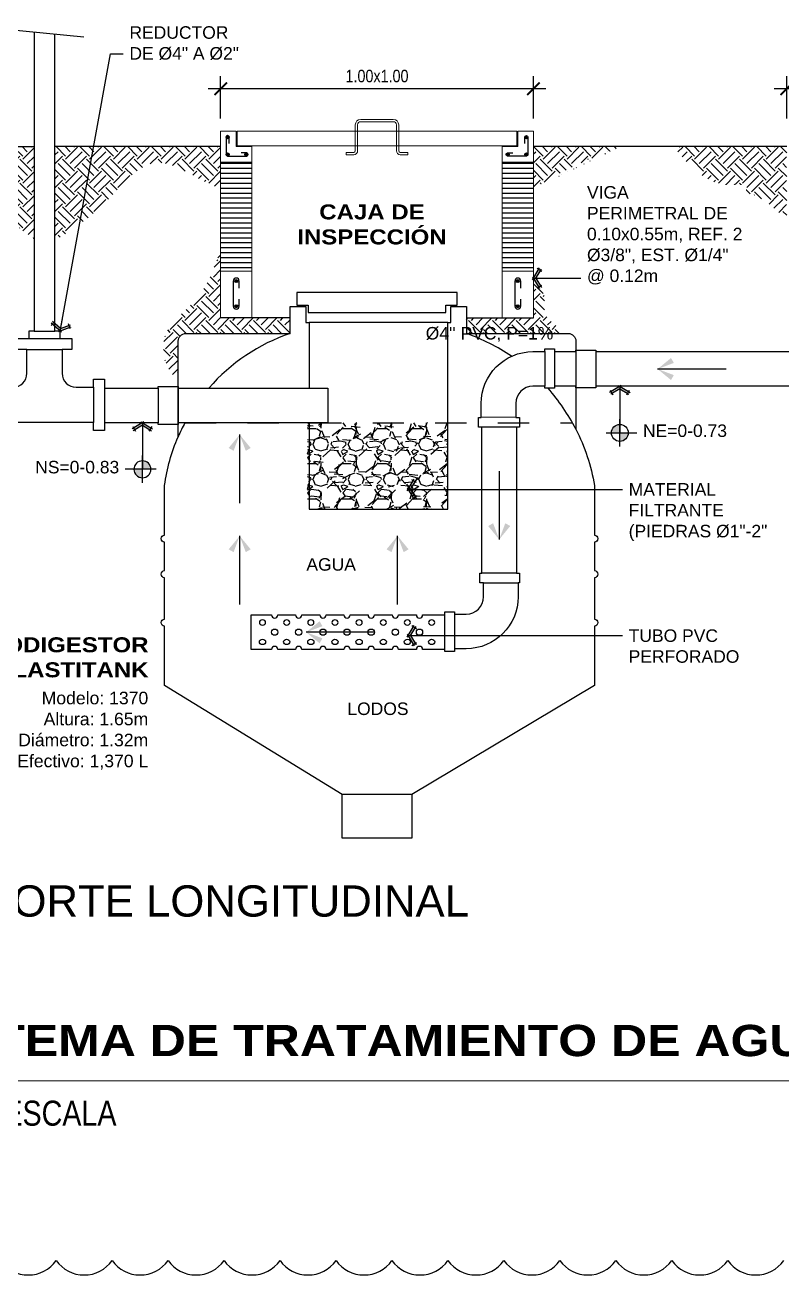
# Model space of a CAD drawing. Header units: metres. Extents: x 2 to 147, y 24 to 94.
# Drawn here: x 5.846 to 8.266, y 76.227 to 80.224 of the extents above; entities that cross this region are included whole.
import ezdxf

# ---------------------------------------------------------------- set-up
doc = ezdxf.new("R2010")
doc.units = ezdxf.units.M
doc.header["$MEASUREMENT"] = 0
doc.header["$PDMODE"] = 35
doc.linetypes.add('HIDDEN', pattern=[0.375, 0.25, -0.125])
doc.layers.get('Defpoints').update_dxf_attribs({"color": 171})
for name, color, linetype in [('A RESIDUAL', 5, 'Continuous'), ('Cotas', 1, 'Continuous'), ('DET HIDRO', 6, 'Continuous'), ('TEXTOS', 2, 'Continuous'), ('TEXTOS HIDRO', 2, 'Continuous')]:
    doc.layers.add(name, color=color, linetype=linetype)
doc.styles.add('Architect Hand_2', font='ARIALN.TTF', dxfattribs={"height": 0.003953333333333333})
doc.styles.add('ARIAL', font='arial.ttf')
doc.styles.add('Arial Black_4', font='', dxfattribs={"height": 0.005})
doc.styles.add('COTAS', font='ARIALN.TTF')
doc.styles.add('TEXTO HIDROSANITARIO', font='arial.ttf')
doc.styles.add('TITULOS', font='')
doc.styles.get('Arial Black_4').set_extended_font_data('Arial Black', bold=True)
doc.styles.get('TITULOS').set_extended_font_data('Arial Black', bold=True)
doc.dimstyles.new('ESC-20', dxfattribs={"dimtxt": 0.04, "dimasz": 0.04, "dimexe": 0.04, "dimexo": 0.04, "dimgap": 0.02, "dimtad": 1, "dimzin": 4, "dimdsep": 46, "dimtxsty": 'COTAS', "dimblk": 'ARCHTICK', "dimcen": 0.04, "dimdle": 0.04, "dimclrd": 1, "dimclre": 1, "dimclrt": 2, "dimazin": 0, "dimtfac": 0.7499999999999999, "dimtmove": 1, "dimatfit": 3, "dimldrblk": 'FLE', "dimfxl": 0.1, "dimtvp": 1.5, "dimtfill": 1, "dimtolj": 1, "dimtzin": 0, "dimarcsym": 0})
pattern_1 = [(0, (-580312.8067666589, -1337286.843948992), (0, 0.015875), [])]
pattern_2 = [(45, (-580312.8067666589, -1337286.843948992), (0, 0.07633217702908782), [0.053975, -0.053975]), (45, (-580312.821078942, -1337286.829636709), (0, 0.07633217702908782), [0.053975, -0.053975]), (45, (-580312.8353912253, -1337286.815324426), (0, 0.07633217702908782), [0.053975, -0.053975]), (135, (-580312.8353912253, -1337286.805782904), (-0.07633217702908782, 0), [0.053975, -0.053975]), (135, (-580312.821078942, -1337286.791470621), (-0.07633217702908782, 0), [0.053975, -0.053975]), (135, (-580312.8067666589, -1337286.777158338), (-0.07633217702908782, 0), [0.053975, -0.053975])]
pattern_3 = [(45, (-580312.8067666589, -1337286.978015745), (0, 0.07633217702908782), [0.053975, -0.053975]), (45, (-580312.821078942, -1337286.963703462), (0, 0.07633217702908782), [0.053975, -0.053975]), (45, (-580312.8353912253, -1337286.949391179), (0, 0.07633217702908782), [0.053975, -0.053975]), (135, (-580312.8353912253, -1337286.939849657), (-0.07633217702908782, 0), [0.053975, -0.053975]), (135, (-580312.821078942, -1337286.925537374), (-0.07633217702908782, 0), [0.053975, -0.053975]), (135, (-580312.8067666589, -1337286.911225091), (-0.07633217702908782, 0), [0.053975, -0.053975])]

# ---------------------------------------------------------------- blocks, each defined once
blk = doc.blocks.new('_ARCHTICK')
at = {"color": 0, "linetype": 'ByBlock', "const_width": 0.15}
blk.add_lwpolyline([(-0.5, -0.5), (0.5, 0.5)], dxfattribs=at)
blk = doc.blocks.new('*D79')
at = {"layer": 'Cotas', "color": 1, "lineweight": -2, "transparency": 16777216}
for p, q in [((6.47096043949378, 79.92521125645864), (6.47096043949378, 80.06032086105729)), ((7.47096043949378, 79.92521125645864), (7.47096043949378, 80.06032086105729)), ((7.51096043949378, 80.02032086105729), (6.43096043949378, 80.02032086105729))]:
    blk.add_line(p, q, dxfattribs=at)
at = {"layer": 'Defpoints', "color": 0, "transparency": 16777216}
for p in [(6.47096043949378, 80.02032086105729), (6.47096043949378, 79.88521125645863), (7.47096043949378, 79.88521125645863)]:
    blk.add_point(p, dxfattribs=at)
at = {"layer": 'Cotas', "color": 1, "lineweight": -2, "transparency": 16777216, "xscale": 0.04, "yscale": 0.04, "zscale": 0.04, "rotation": 180}
blk.add_blockref('_ARCHTICK', (6.47096043949378, 80.02032086105729), dxfattribs=at)
at = {"layer": 'Cotas', "color": 1, "lineweight": -2, "transparency": 16777216, "xscale": 0.04, "yscale": 0.04, "zscale": 0.04}
blk.add_blockref('_ARCHTICK', (7.47096043949378, 80.02032086105729), dxfattribs=at)
at = {"layer": 'Cotas', "color": 2, "transparency": 16777216, "insert": (6.97096043949378, 80.06074378056616), "char_height": 0.04, "width": 0.1, "attachment_point": 5, "style": 'COTAS', "bg_fill": 3, "box_fill_scale": 1.25, "bg_fill_color": 256, "bg_fill_true_color": 13158600, "bg_fill_transparency": 0}
blk.add_mtext('\\A1;1.00x1.00', dxfattribs=at)
blk = doc.blocks.new('FLE')
at = {"linetype": 'Continuous'}
h = blk.add_hatch(color=2, dxfattribs=at)
h.paths.add_polyline_path([(-0.5723325628787279, -0.6174137853085995), (-0.4220655746757984, -0.7071067774668336), (3.725290298461914e-09, 3.725290298461914e-09), (-0.2038039118051529, 3.725290298461914e-09)])
h.paths.add_polyline_path([(-0.4220655765384436, 0.7071067839860916), (-0.5723325610160828, 0.6174137927591801), (-0.2038039118051529, 3.725290298461914e-09), (3.725290298461914e-09, 3.725290298461914e-09)])
at = {"color": 1, "linetype": 'Continuous'}
for p, q in [((0, 0), (-1, 0)), ((-0.3089696932584047, 0.7746126838028431), (-0.685428449884057, 0.5499078882858157)), ((-0.203803913667798, 0), (-0.6398384645581245, 0.7305096760392189)), ((-0.203803913667798, 0), (-0.6398384645581245, -0.7305096751078963)), ((0.06750589981675148, -0.1130958832800388), (-0.4895714800804853, 0.820202668197453)), ((0.06750590354204178, 0.113095885142684), (-0.4895714800804853, -0.820202668197453)), ((-0.6854284480214119, -0.549907885491848), (-0.3089696951210499, -0.7746126800775528))]:
    blk.add_line(p, q, dxfattribs=at)
blk = doc.blocks.new('FLECHA')
at = {"color": 2, "linetype": 'Continuous'}
blk.add_line((-0.8999999996740371, 1.4210854715202e-14), (3.492459654808044e-10, 1.4210854715202e-14), dxfattribs=at)
for points in [[(-0.1761057155672461, 0.1449759528041028), (3.492459654808044e-10, 1.4210854715202e-14), (-0.213605715543963, 0.08002404728905788)], [(-0.213605715543963, -0.08002404682336817), (3.492459654808044e-10, 1.4210854715202e-14), (-0.1761057155672461, -0.1449759528040744)]]:
    blk.add_solid(points, dxfattribs=at)
blk = doc.blocks.new('*D82')
at = {"layer": 'Cotas', "color": 1, "lineweight": -2, "transparency": 16777216}
for p, q in [((8.280577502012164, 79.92521125645864), (8.280577502012164, 80.06032086105729)), ((8.880577501942298, 79.92521125645864), (8.880577501942298, 80.06032086105729)), ((8.920577501942297, 80.02032086105729), (8.240577502012165, 80.02032086105729))]:
    blk.add_line(p, q, dxfattribs=at)
at = {"layer": 'Defpoints', "color": 0, "transparency": 16777216}
for p in [(8.280577502012164, 80.02032086105729), (8.280577502012164, 79.88521125645863), (8.880577501942298, 79.88521125645863)]:
    blk.add_point(p, dxfattribs=at)
at = {"layer": 'Cotas', "color": 1, "lineweight": -2, "transparency": 16777216, "xscale": 0.04, "yscale": 0.04, "zscale": 0.04, "rotation": 180}
blk.add_blockref('_ARCHTICK', (8.280577502012164, 80.02032086105729), dxfattribs=at)
at = {"layer": 'Cotas', "color": 1, "lineweight": -2, "transparency": 16777216, "xscale": 0.04, "yscale": 0.04, "zscale": 0.04}
blk.add_blockref('_ARCHTICK', (8.880577501942298, 80.02032086105729), dxfattribs=at)
at = {"layer": 'Cotas', "color": 2, "transparency": 16777216, "insert": (8.580577501977231, 80.06074378056616), "char_height": 0.04, "width": 0.1, "attachment_point": 5, "style": 'COTAS', "bg_fill": 3, "box_fill_scale": 1.25, "bg_fill_color": 256, "bg_fill_true_color": 13158600, "bg_fill_transparency": 0}
blk.add_mtext('\\A1;.60x.60', dxfattribs=at)
blk = doc.blocks.new('INDIC NIVEL')
h = blk.add_hatch(color=8)
h.paths.add_polyline_path([(1.164153218269348e-10, 4.656612873077393e-10), (1.164153218269348e-10, -0.1216343874111772, 0.4142135623730951), (0.1216343878768384, 4.656612873077393e-10)])
h.paths.add_polyline_path([(1.164153218269348e-10, 0.1216343883424997, 0.4142135623730951), (-0.1216343875275925, 4.656612873077393e-10), (1.164153218269348e-10, 4.656612873077393e-10)])
at = {"color": 0}
for p, q in [((1.164153218269348e-10, -0.1969606741331518), (1.164153218269348e-10, 0.1969606750644743)), ((-0.1969606748316437, 4.656612873077393e-10), (0.1969606751808897, 4.656612873077393e-10))]:
    blk.add_line(p, q, dxfattribs=at)
blk.add_circle((1.164153218269348e-10, 4.656612873077393e-10), 0.1216343877017927, dxfattribs=at)

msp = doc.modelspace()

# ---------------------------------------------------------------- hatches: boundary and pattern name
at = {"layer": 'DET HIDRO'}
h = msp.add_hatch(dxfattribs=at)
h.set_pattern_fill('EARTH', color=8, scale=0.0085, angle=45, style=0)
h.set_pattern_definition([(45, (-580314.012129184, -1337286.843948992), (0, 0.07633217702908782), [0.053975, -0.053975]), (45, (-580314.0264414671, -1337286.829636709), (0, 0.07633217702908782), [0.053975, -0.053975]), (45, (-580314.0407537504, -1337286.815324426), (0, 0.07633217702908782), [0.053975, -0.053975]), (135, (-580314.0407537504, -1337286.805782904), (-0.07633217702908782, 0), [0.053975, -0.053975]), (135, (-580314.0264414671, -1337286.791470621), (-0.07633217702908782, 0), [0.053975, -0.053975]), (135, (-580314.012129184, -1337286.777158338), (-0.07633217702908782, 0), [0.053975, -0.053975])])
edge = h.paths.add_edge_path()
edge.add_spline(control_points=[(5.874702408755269, 79.5406141512054), (5.746663650695012, 79.63363242394777), (5.705205464932845, 79.6128634089932), (5.583278953411394, 79.57635074819925), (5.487185044527763, 79.81182602852138), (5.209637316839547, 79.76294208167607), (5.032257960957253, 79.63708367723527), (5.012386208131687, 79.48469695368337), (4.939994640729168, 79.45054420119638), (4.903627225278655, 79.42695959576892)], knot_values=[5.246947745511425, 5.246947745511425, 5.246947745511425, 5.246947745511425, 5.287938731507065, 5.420939827396294, 5.573908684543446, 5.901239763996274, 6.069399815630753, 6.212099050201074, 6.303376600205038, 6.303376600205038, 6.303376600205038, 6.303376600205038], degree=3, periodic=0)
edge.add_arc((6.089285036517509, 79.82203064706428), 1.24974620656806, 183.9835249906714, 198.4285023006371, ccw=False)
edge.add_line((4.842558133031019, 79.73521124281476), (4.842558133031019, 79.83521125641207))
edge.add_line((4.842558133031019, 79.83521125641207), (5.874702408755212, 79.83521125641207))
edge.add_line((5.874702408755212, 79.83521125641207), (5.874702408755269, 79.55213657033576))
h = msp.add_hatch(dxfattribs=at)
h.set_pattern_fill('EARTH', color=8, scale=0.0085, angle=45, style=0)
h.set_pattern_definition(pattern_2)
edge = h.paths.add_edge_path()
edge.add_spline(control_points=[(6.470960439610195, 79.7001411750775), (6.450643511101504, 79.70848942886593), (6.381774993691494, 79.74070234609323), (6.242940282876503, 79.83018275572473), (6.113606531367537, 79.65300940990934), (6.015681098759075, 79.58132319607327), (5.941369075522658, 79.53553206835429)], knot_values=[3.167578180299545, 3.167578180299545, 3.167578180299545, 3.167578180299545, 3.232616067866113, 3.387324063519554, 3.592118881569269, 3.7623590135903, 3.7623590135903, 3.7623590135903, 3.7623590135903], degree=3, periodic=0)
edge.add_line((5.941369075522658, 79.55907579198035), (5.941369075522658, 79.72336905881318))
edge.add_line((5.941369075522658, 79.72336905881318), (5.941369075522658, 79.78017342033351))
edge.add_line((5.941369075522658, 79.78017342033351), (5.941369075522658, 79.83521125641207))
edge.add_line((5.941369075522658, 79.83521125641207), (6.470960439726611, 79.83521125641207))
edge.add_line((6.470960439726611, 79.83521125641207), (6.470960439726611, 79.7001411750775))
h = msp.add_hatch(dxfattribs=at)
h.set_pattern_fill('EARTH', color=8, scale=0.0085, angle=45, style=0)
h.set_pattern_definition(pattern_2)
edge = h.paths.add_edge_path()
edge.add_line((7.47096043949378, 79.8352112566449), (7.749499332587135, 79.8352112566449))
edge.add_spline(control_points=[(7.749499333169211, 79.83521125687773), (7.644915264410798, 79.79568828887793), (7.558105851252463, 79.75564373320455), (7.47096043949378, 79.70142912481467)], knot_values=[1.829314985915845, 1.829314985915845, 1.829314985915845, 1.829314986100143, 2.13831591490951, 2.13831591490951, 2.13831591490951, 2.138315915037936], degree=3, periodic=0)
edge.add_line((7.47096043949378, 79.70142912481467), (7.47096043949378, 79.8352112566449))
h = msp.add_hatch(dxfattribs=at)
h.set_pattern_fill('EARTH', color=8, scale=0.0085, angle=45, style=0)
h.set_pattern_definition([(45, (-580312.856766659, -1337286.843948992), (0, 0.07633217702908782), [0.053975, -0.053975]), (45, (-580312.8710789421, -1337286.829636709), (0, 0.07633217702908782), [0.053975, -0.053975]), (45, (-580312.8853912253, -1337286.815324426), (0, 0.07633217702908782), [0.053975, -0.053975]), (135, (-580312.8853912253, -1337286.805782904), (-0.07633217702908782, 0), [0.053975, -0.053975]), (135, (-580312.8710789421, -1337286.791470621), (-0.07633217702908782, 0), [0.053975, -0.053975]), (135, (-580312.856766659, -1337286.777158338), (-0.07633217702908782, 0), [0.053975, -0.053975])])
edge = h.paths.add_edge_path()
edge.add_spline(control_points=[(8.280577502012164, 79.60118179664502), (8.254621765491464, 79.62552881742383), (8.192119782589288, 79.68794168195242), (8.069756672865623, 79.70629040467108), (7.974554548420855, 79.76098523511106), (7.93679882938406, 79.81746563584099), (7.915391995719546, 79.83521125687773)], knot_values=[1.267449354550785, 1.267449354550785, 1.267449354550785, 1.267449354550785, 1.372715979358583, 1.529010638563089, 1.618688844268692, 1.704729388103232, 1.704729388103232, 1.704729388103232, 1.704729388103232], degree=3, periodic=0)
edge.add_line((7.915391995835961, 79.83521125687773), (8.280577502012164, 79.83521125687773))
edge.add_line((8.280577502012164, 79.83521125687773), (8.280577502012164, 79.60118179664502))
h = msp.add_hatch(dxfattribs=at)
h.set_pattern_fill('LINE', color=8, scale=0.005, style=0)
h.set_pattern_definition(pattern_1)
h.paths.add_polyline_path([(6.570960439703327, 79.78521125613267), (6.470960439726611, 79.78521125613267), (6.470960439726611, 79.43731677614639), (6.570960439703327, 79.43731677614639)])
h = msp.add_hatch(dxfattribs=at)
h.set_pattern_fill('LINE', color=8, scale=0.005, style=0)
h.set_pattern_definition(pattern_1)
h.paths.add_polyline_path([(7.370960439517063, 79.78521125613267), (7.47096043949378, 79.78521125613267), (7.470960439494007, 79.43731677614639), (7.37096043951729, 79.43731677614639)])
h = msp.add_hatch(dxfattribs=at)
h.set_pattern_fill('EARTH', color=8, scale=0.0085, angle=45, style=0)
h.set_pattern_definition(pattern_3)
edge = h.paths.add_edge_path()
edge.add_spline(control_points=[(6.335382920069748, 79.08845664619955), (6.322996742636093, 79.09909994703273), (6.287487221960106, 79.13907967101338), (6.278851429893763, 79.25032821123975), (6.375337378316686, 79.31942131056937), (6.437903532021807, 79.40773553530241), (6.460056000001856, 79.47394165036755), (6.470960439726838, 79.50653127383927)], knot_values=[0, 0, 0, 0, 0.04916676262648628, 0.163096822307119, 0.2771267693538589, 0.3828765850721015, 0.4853961077255897, 0.4853961077255897, 0.4853961077255897, 0.4853961077255897], degree=3, periodic=0)
edge.add_line((6.470960439726838, 79.50653127383927), (6.470960439726838, 79.28731677600669))
edge.add_line((6.470960439726838, 79.28731677600669), (6.693256629476451, 79.28731677600669))
edge.add_line((6.693256629476451, 79.28731677600669), (6.693256629476451, 79.23773520964684))
edge.add_line((6.693256629476451, 79.23773520964684), (6.359819029885472, 79.23773520964684))
edge.add_arc((6.359819029885472, 79.2132990997147), 0.02443610985851442, 450, 540)
edge.add_line((6.335382920069748, 79.2132990997147), (6.335382920069748, 79.08845664619955))
h = msp.add_hatch(dxfattribs=at)
h.set_pattern_fill('EARTH', color=8, scale=0.0085, angle=45, style=0)
h.set_pattern_definition(pattern_3)
edge = h.paths.add_edge_path()
edge.add_line((7.257312570194841, 79.28731677600669), (7.470960439494007, 79.28731677600669))
edge.add_line((7.470960439494007, 79.28731677600669), (7.470960439494007, 79.39656381787287))
edge.add_spline(control_points=[(7.470960439494007, 79.39656381787287), (7.485883291656279, 79.38880964055213), (7.517273403433279, 79.36746153527426), (7.494548167529643, 79.30109478476012), (7.538754388535523, 79.26741376601646), (7.559820318440103, 79.24657436193453), (7.568130387537309, 79.23773520964684)], knot_values=[0.01537134728611997, 0.01537134728611997, 0.01537134728611997, 0.01537134728611997, 0.06091423342162923, 0.1260507917767902, 0.176950270844174, 0.2132213906227534, 0.2132213906227534, 0.2132213906227534, 0.2132213906227534], degree=3, periodic=0)
edge.add_line((7.568130387420894, 79.23773520964684), (7.257312570194841, 79.23773520964684))
edge.add_line((7.257312570194841, 79.23773520964684), (7.257312570194841, 79.28731677600669))
at = {"layer": 'DET HIDRO', "linetype": 'ByBlock'}
h = msp.add_hatch(dxfattribs=at)
h.set_pattern_fill('GRAVEL', color=1, scale=0.004432160369415753)
h.set_pattern_definition([(228.0127875, (-580312.72571131, -1337286.865438872), (-0.9006149871360097, -1.013191860385584), [0.01514564223747683, -1.49942128865448]), (184.969741, (-580312.7358432286, -1337286.876696559), (1.350922480063425, 0.1125768797964042), [0.02599039760422337, -2.573048547900009]), (132.5104471, (-580312.7617359095, -1337286.878948097), (1.125768734307061, -1.238345606782447), [0.01832616406429787, -1.814292561010297]), (267.273689, (-580312.8056408901, -1337286.907092315), (0.1125768736189389, 2.251537467651374), [0.02366793670632878, -2.343125288305532]), (292.83365418, (-580312.8067666589, -1337286.930733458), (-0.5628843669629326, 1.350922480578219), [0.02320828533230533, -2.297623414470449]), (357.2736889999999, (-580312.7977605091, -1337286.952123064), (-2.251537467651374, 0.112576873618939), [0.02366793670632878, -2.343125288305532]), (37.69424047, (-580312.7741193656, -1337286.953248833), (-1.46349935391619, -1.125768733915831), [0.03129963552984662, -3.098661389981992]), (72.25532837, (-580312.7493524535, -1337286.934110765), (0.7880381138939467, 2.476691214362103), [0.02955007834059894, -2.925458824840808]), (121.42956562, (-580312.7403463036, -1337286.905966546), (-0.9006149871930655, 1.463499353902456), [0.02374809144017763, -2.351063654198636]), (175.2363583, (-580312.7527297597, -1337286.885702709), (1.238345607197012, -0.112576873577699), [0.02711211357061318, -1.328492954651562]), (222.3974378, (-580312.7797482093, -1337286.883451172), (-1.350922480554693, -1.238345607261919), [0.03506184206143846, -3.471124953890199]), (138.81407483, (-580312.6941897855, -1337286.908218084), (-0.7880381136348523, 0.6754612403538833), [0.0119670342175033, -1.184741544987166]), (171.4692344, (-580312.7031959353, -1337286.900337703), (1.463499354020513, -0.2251537465109101), [0.02276720914239016, -2.253959155636256]), (225, (-580312.72571131, -1337286.896960397), (-1.574619677106083e-17, -0.1125768733831707), [0.01592073401071989, -0.1432870071373189]), (203.19859051, (-580312.7335916912, -1337286.883451172), (0.56288436693114, 0.2251537467268445), [0.008573629523114686, -0.8487862951305866]), (291.80140949, (-580312.7414720723, -1337286.886828478), (-0.1125768734067169, 0.3377306201416298), [0.0121248669939865, -0.5941201496408532]), (30.96375653, (-580312.7369689974, -1337286.898086165), (0.3377306201577412, 0.2251537467539601), [0.01969295988404278, -0.636737373285383]), (161.56505118, (-580312.7200824664, -1337286.887954246), (0.2251537467721965, -0.1125768733713597), [0.01423996129110931, -0.3417593704600762]), (16.389540334, (-580312.8067666589, -1337286.886828478), (1.125768733831608, 0.3377306201494912), [0.01994862196349598, -1.97491865685693]), (70.34617594, (-580312.7876285905, -1337286.881199634), (-0.4503074935738293, -1.238345607200154), [0.01673579057401397, -1.656839748498703]), (293.19859051, (-580312.7200824664, -1337286.865438872), (-0.2251537467270186, 0.5628843669315475), [0.01714714646935599, -0.8402127781843453]), (343.6104596700001, (-580312.7133278539, -1337286.881199634), (-1.125768733855193, 0.3377306200707146), [0.01994862196349593, -1.974918656856971]), (339.44395478, (-580312.8067666589, -1337286.956626139), (-0.5628843669157946, 0.2251537467663296), [0.01923713612371436, -0.9426200916981186]), (294.7751406, (-580312.7887543591, -1337286.963380752), (-0.5628843675858073, 1.238345606910151), [0.0161185315772541, -1.595736997385865]), (66.80140949, (-580312.7189566976, -1337286.978015745), (0.2251537467309649, 0.5628843669299527), [0.01714714646935604, -0.8402127781843467]), (17.35402464, (-580312.7122020853, -1337286.962254983), (-1.463499353951963, -0.4503074936271547), [0.01887137386209252, -1.86826090296155]), (69.44395478, (-580312.7741193656, -1337286.978015745), (-0.225153746770241, -0.562884366914233), [0.009618568061857201, -0.9522386597599772]), (101.309932474, (-580312.72571131, -1337286.978015745), (-0.1125768733831779, 0.4503074935326569), [0.005740294773807335, -0.5682913793862049]), (165.963756532, (-580312.7268370788, -1337286.972386902), (0.3377306201494588, -0.1125768733831541), [0.02320828533230538, -0.4409580546282555]), (186.00900596, (-580312.7493524535, -1337286.966758058), (1.125768733825634, 0.1125768734420792), [0.0215078116598527, -2.129270334399242]), (303.69006753, (-580312.7369689974, -1337286.908218084), (-0.1125768733988043, 0.2251537467585065), [0.01623606183306612, -0.3896656275813999]), (353.15722659, (-580312.7279628476, -1337286.921727309), (1.913806847525498, -0.2251537466661266), [0.02834618125663942, -2.80626706127599]), (60.9453959, (-580312.6998186292, -1337286.925104615), (-0.4503074935450367, -0.7880381136750407), [0.01159046457603664, -1.147459386205838]), (90, (-580312.6941897855, -1337286.914972696), (-0.1125768733831601, 0.1125768733831601), [0.006754612402989608, -0.1058222609801705]), (120.25643716, (-580312.7516039909, -1337286.963380752), (0.4503074934775561, -0.7880381137135802), [0.01563962955788214, -1.548328278424941]), (48.01278749999999, (-580312.7594843721, -1337286.949871527), (0.9006149871395348, 1.013191860382411), [0.03029128447495366, -1.484275646417003]), (0, (-580312.7392205349, -1337286.927356152), (0.1125768733831601, 0.1125768733831601), [0.02926998707962164, -0.0833068863035385]), (325.3048465, (-580312.7099505478, -1337286.927356152), (1.125768734258043, -0.7880381130729017), [0.01779997975810498, -1.762196678997823]), (254.0546040999999, (-580312.6953155543, -1337286.937488071), (-0.1125768733752956, -0.4503074935346238), [0.01639141791833488, -0.8031805913026671]), (207.64597536, (-580312.6998186292, -1337286.953248833), (-2.13896059435864, -1.125768733682271), [0.02668803648857881, -2.642120023385518]), (175.42607874, (-580312.7234597726, -1337286.965632289), (-1.46349935398103, 0.112576873383137), [0.02823416726762317, -2.795179453270058])])
h.paths.add_polyline_path([(6.748664392236748, 78.95246505330803), (7.196892618280032, 78.95246505330803), (7.196892618280032, 78.67634577456417), (6.748664392236748, 78.67634577456417)])

# ---------------------------------------------------------------- linework, layer by layer
at = {"layer": 'Cotas'}
msp.add_line((6.033514883214508, 80.18551857395428), (5.784416377855365, 80.20943809019732), dxfattribs=at)
at = {"layer": 'Defpoints'}
msp.add_lwpolyline([(5.76644589784055, 76.2735508745734, 0.52056705), (5.945356124072922, 76.2735508745734, 0.52056705), (6.124266350305295, 76.2735508745734, 0.52056705), (6.303176576537667, 76.2735508745734, 0.52056705), (6.48208680277004, 76.2735508745734, 0.52056705), (6.660997029002412, 76.2735508745734, 0.52056705), (6.839907255234785, 76.2735508745734, 0.52056705), (7.018817481467157, 76.2735508745734, 0.52056705), (7.19772770769953, 76.2735508745734, 0.52056705), (7.376637933931902, 76.2735508745734, 0.52056705), (7.555548160164275, 76.2735508745734, 0.52056705), (7.734458386396647, 76.2735508745734, 0.52056705), (7.91336861262902, 76.2735508745734, 0.52056705), (8.092278838861393, 76.2735508745734, 0.52056705), (8.271189065093765, 76.2735508745734, 0.52056705)], format="xyb", dxfattribs=at)
at = {"layer": 'DET HIDRO', "color": 1, "linetype": 'Continuous', "lineweight": 0}
for p, q in [((6.570960439703327, 79.78521125613267), (6.470960439726611, 79.78521125613267)), ((7.370960439517063, 79.78521125613267), (7.47096043949378, 79.78521125613267)), ((6.470960439726838, 79.43731677614639), (6.570960439703555, 79.43731677614639)), ((7.37096043951729, 79.43731677614639), (7.470960439494007, 79.43731677614639))]:
    msp.add_line(p, q, dxfattribs=at)
at = {"layer": 'DET HIDRO', "color": 4}
for p, q in [((6.693256629476451, 79.28731677600669), (6.470960439726838, 79.28731677600669)), ((7.257312570194841, 79.28731677600669), (7.470960439261177, 79.28731677600669))]:
    msp.add_line(p, q, dxfattribs=at)
at = {"layer": 'DET HIDRO', "color": 1}
for p, q in [((7.196892618280032, 79.27280158073197), (6.753676581391261, 79.27280158073197)), ((5.874702408755326, 79.2456660497796), (5.941369075522886, 79.2456660497796)), ((5.851626798123249, 79.18691280683058), (5.96455581319438, 79.18691280683058)), ((7.507250727116258, 79.17968739977593), (7.507250727116258, 79.06888339052463)), ((7.538062969301023, 79.17968739977593), (7.538062969301023, 79.06888339052463)), ((7.606537958918267, 79.17968739977593), (7.606537958918267, 79.06888339052463)), ((7.670266883758956, 79.17968739977593), (7.670266883758956, 79.06888339052463)), ((6.064631983483338, 79.06606079697164), (6.064631983483338, 78.9531317817841)), ((6.099511551516258, 79.0632690623265), (6.099511551516258, 78.95246505330803)), ((6.271653995229059, 79.0632690623265), (6.271653995229059, 78.95246505330803)), ((6.335382920069748, 79.0632690623265), (6.335382920069748, 78.95246505330803)), ((7.414691386706323, 78.96873296483906), (7.303887377455027, 78.96967010515297)), ((7.416965322996617, 78.93792072300354), (7.306161313745321, 78.93792072300354)), ((7.416965322996617, 78.47159612354378), (7.306161313745321, 78.47159612354378)), ((7.311150721352675, 78.44078388147543), (7.421954730487556, 78.44078388147543)), ((7.18777913887439, 78.22711397533791), (7.18777913887439, 78.33791798458921)), ((7.218591380826325, 78.34063345578986), (7.218591380826325, 78.22982944677139)), ((7.082693436377809, 77.76354064036647), (6.85922744272662, 77.76354064036647))]:
    msp.add_line(p, q, dxfattribs=at)
at = {"layer": 'DET HIDRO', "color": 2, "linetype": 'Continuous'}
for points in [[(5.874702408755098, 80.20076843489292), (5.874702408755326, 79.2456660497796), (5.858332331952766, 79.2456660497796), (5.858332331952766, 79.2217923748635)], [(5.957850279481278, 79.2217923748635), (5.957850279481278, 79.2456660497796), (5.941369075522886, 79.2456660497796), (5.941369075522658, 80.19436681315634)]]:
    msp.add_lwpolyline(points, dxfattribs=at)
at = {"layer": 'DET HIDRO', "color": 4}
for points in [[(5.372937743862991, 79.83521125641207), (5.874702408755098, 79.83521125641207)], [(6.470960439726611, 79.83521125641207), (5.941369075522658, 79.83521125641207)], [(8.280577502012164, 79.83521125687773), (7.47096043949378, 79.8352112566449)]]:
    msp.add_lwpolyline(points, dxfattribs=at)
at = {"layer": 'DET HIDRO', "color": 2, "linetype": 'Continuous', "lineweight": 0, "flags": 128}
for points in [[(6.909082153657351, 79.83825394523816), (6.909082153657351, 79.82191782550441, -0.414213562373095), (6.896582153703918, 79.80941782555098), (6.872326840608281, 79.80941782555098), (6.872326840608281, 79.81691782538334), (6.896582153587502, 79.81691782538334, 0.414213562373095), (6.901582153592159, 79.82191782550441), (6.901582153592159, 79.83825394523816)], [(7.040338725511816, 79.83825394523816), (7.040338725511816, 79.82195888611975, 0.414213562373095), (7.045338725516473, 79.81695888646433), (7.069594038495694, 79.81695888646433), (7.069594038495694, 79.80945888616631), (7.045338725516473, 79.80945888616631, -0.414213562373095), (7.032838725563039, 79.82195888611975), (7.032838725563039, 79.83825394523816)]]:
    msp.add_lwpolyline(points, format="xyb", close=True, dxfattribs=at)
at = {"layer": 'DET HIDRO', "color": 2, "linetype": 'Continuous', "const_width": 0.005004953388926752, "flags": 128}
for points in [[(6.491035378849034, 79.8102112558067, 1), (6.496040332209219, 79.8102112558067, 1)], [(6.550910381911223, 79.81021125603954, 1), (6.555915335271408, 79.81021125603954, 1)], [(7.391010497309168, 79.81021125603954, -1), (7.386005543948983, 79.81021125603954, -1)], [(7.450885500371356, 79.8102112558067, -1), (7.445880547011171, 79.8102112558067, -1)]]:
    msp.add_lwpolyline(points, format="xyb", close=True, dxfattribs=at)
at = {"layer": 'DET HIDRO', "color": 3}
for points in [[(6.530485440007539, 79.38256431220586), (6.530485440007539, 79.40537988337243, 0.4142135661009282), (6.520960439540573, 79.41490488395581, 0.4142135647049521), (6.511435555256099, 79.40537999908926), (6.511435554790438, 79.32490476862083, 0.4142135647049521), (6.520960439307743, 79.3153798839871, 0.4142135661009282), (6.530485440007539, 79.32490488480332), (6.530485440007539, 79.34772045573706)], [(7.430485439797991, 79.38256431220586), (7.430485439797991, 79.40537988337243, 0.4142135661009282), (7.420960439331026, 79.41490488395581, 0.4142135647049521), (7.411435555046552, 79.40537999908926), (7.411435554580891, 79.32490476862083, 0.4142135647049521), (7.420960439098195, 79.3153798839871, 0.4142135661009282), (7.430485439797991, 79.32490488480332), (7.430485439797991, 79.34772045573706)]]:
    msp.add_lwpolyline(points, format="xyb", dxfattribs=at)
at = {"layer": 'DET HIDRO', "color": 3, "const_width": 0.004762500138067903, "flags": 128}
for points in [[(6.518579189627559, 79.40538000211606, 1), (6.523341689686418, 79.40538000211606, 1)], [(7.418579189418011, 79.40538000211606, 1), (7.423341689476871, 79.40538000211606, 1)], [(6.518579189627559, 79.32490476862083, -1), (6.523341689686418, 79.32490476862083, -1)], [(7.418579189418011, 79.32490476862083, -1), (7.423341689476871, 79.32490476862083, -1)]]:
    msp.add_lwpolyline(points, format="xyb", close=True, dxfattribs=at)
at = {"layer": 'DET HIDRO', "color": 4, "linetype": 'ByBlock'}
msp.add_lwpolyline([(7.190705770937853, 79.30446170934962), (7.190705770937853, 79.32784393698464), (7.227171597032935, 79.32784393698464), (7.227171597032935, 79.36833425181473), (6.714749281955079, 79.36833425181473), (6.714749281955079, 79.32784393698464), (6.751215108166576, 79.32784393698464), (6.751215108166576, 79.30446170934962)], close=True, dxfattribs=at)
at = {"layer": 'DET HIDRO', "color": 3, "flags": 128}
for points in [[(5.820948912724049, 79.22179237463067), (5.995233698709995, 79.2217923748635), (5.995233698709995, 79.18691280683058), (5.96455581319438, 79.18691280683058), (5.964555813310795, 79.11052103912013, 0.414213562373095), (6.009016055459284, 79.06606079697164), (6.064631983483338, 79.06606079697164), (6.064631983483338, 79.09218749695944), (6.099511551516258, 79.09218749695944), (6.099511551516258, 79.0632690623265), (6.271653995229059, 79.0632690623265), (6.271653995229059, 79.06805271085838), (6.335382920069748, 79.06805271085838), (6.335382920069748, 79.0632690623265), (6.813774429340043, 79.0632690623265), (6.813774429340043, 78.95246505330803), (6.335382920069748, 78.95246505330803), (6.335382920069748, 78.94718414604219), (6.271653995229059, 78.94718414604219), (6.271653995229059, 78.95246505330803), (6.099511551516258, 78.95246505330803), (6.099511551516258, 78.92788129079642), (6.064631983483338, 78.92788129079642), (6.064631983483338, 78.9531317817841), (5.724961689402477, 78.9531317817841)], [(5.80716655597476, 79.06606079697164, 0.414213562373095), (5.851626798123249, 79.11052103912013), (5.851626798123249, 79.18691280683058), (5.820948912724049, 79.18691280683058)]]:
    msp.add_lwpolyline(points, format="xyb", dxfattribs=at)
at = {"layer": 'DET HIDRO', "color": 2}
for centre in [(6.493537855529127, 79.8102112558067), (6.553412858591315, 79.81021125603954), (7.388508020629075, 79.81021125603954), (7.448383023691264, 79.8102112558067)]:
    msp.add_circle(centre, 0.005004953360049318, dxfattribs=at)
at = {"layer": 'DET HIDRO', "color": 3}
for centre in [(6.520960439656989, 79.40538000211606), (7.420960439447441, 79.40538000211606), (6.520960439656989, 79.32490476862083), (7.420960439447441, 79.32490476862083)]:
    msp.add_circle(centre, 0.004762500159728854, dxfattribs=at)
at = {"layer": 'DET HIDRO', "color": 1}
for centre in [(6.64345446632629, 78.28251597996356), (6.72069472245326, 78.28251597996356), (6.79793497858023, 78.28251597996356), (6.8751752347072, 78.28251597996356), (6.95241549083417, 78.28251597996356), (7.02965574696114, 78.28251597996356), (7.10689600308811, 78.28251597996356)]:
    msp.add_circle(centre, 0.01, dxfattribs=at)
for centre, radius, start, end in [((6.886353387110063, 78.66948242125588), 0.6001646351208856, 108.7681640030035, 138.9945335173408), ((7.050514722903387, 78.64878797613571), 0.6239486708365555, 55.80933432312861, 70.64415919153959), ((7.050514722903387, 78.64878797613571), 0.6239486708365555, 26.98363203000414, 41.51740030505887), ((6.886353387110063, 78.66948242125588), 0.6001646351208856, 151.8677490966058, 156.6400791454116)]:
    msp.add_arc(centre, radius, start, end, dxfattribs=at)
at = {"layer": 'DET HIDRO', "color": 1, "extrusion": (0, 0, -1)}
for centre in [(6.604834338262805, 78.31367940421703), (6.682074594389775, 78.31367940421703), (6.759314850516745, 78.31367940421703), (6.836555106643715, 78.31367940421703), (6.913795362770685, 78.31367940421703), (6.991035618897655, 78.31367940421703), (7.068275875024625, 78.31367940421703), (7.145516131151595, 78.31367940421703)]:
    msp.add_ellipse(centre, major_axis=(0.01000000000931323, 0), ratio=0.8355504233958375, dxfattribs=at)
at = {"layer": 'DET HIDRO', "color": 1}
for centre in [(6.604834338262805, 78.2513525557101), (6.682074594389775, 78.2513525557101), (6.759314850516745, 78.2513525557101), (6.836555106643715, 78.2513525557101), (6.913795362770685, 78.2513525557101), (6.991035618897655, 78.2513525557101), (7.068275875024625, 78.2513525557101), (7.145516131151595, 78.2513525557101)]:
    msp.add_ellipse(centre, major_axis=(0.01000000000931323, 0), ratio=0.8355504233958375, dxfattribs=at)
at = {"layer": 'TEXTOS', "lineweight": 9}
msp.add_line((9.694346623586142, 76.84801325821057), (5.5864552938244, 76.8480041093793), dxfattribs=at)
at = {"layer": 'TEXTOS HIDRO', "color": 2, "linetype": 'HIDDEN', "ltscale": 0.35}
msp.add_line((6.357091241012455, 78.95246505330803), (7.595576349374966, 78.95246505330803), dxfattribs=at)

# ---------------------------------------------------------------- block references
at = {"layer": 'A RESIDUAL', "xscale": -0.2430437681300012, "yscale": 0.2430437681300012, "zscale": 0.2430437681300012}
for p in [(7.868029707306192, 79.12408756966258), (6.744626118181401, 78.28231815447586)]:
    msp.add_blockref('FLECHA', p, dxfattribs=at)
at = {"layer": 'A RESIDUAL', "yscale": 0.2430437681300012, "zscale": 0.2430437681300012}
for p, xscale, rotation in [((6.531936456760519, 78.91435213283191), 0.2430437681300012, 90.00000000000001), ((7.361563318370969, 78.57914458251113), -0.2430437681300012, 90), ((6.531936456760519, 78.59036455804969), 0.2430437681300012, 90.00000000000001), ((7.036695854234637, 78.59036455804969), 0.2430437681300012, 90.00000000000001)]:
    msp.add_blockref('FLECHA', p, dxfattribs=dict(at, xscale=xscale, rotation=rotation))

# ---------------------------------------------------------------- texts
at = {"layer": 'A RESIDUAL', "color": 2, "insert": (6.240521729887774, 78.20192720853609), "char_height": 0.04799999999999999, "width": 0.5444909140518418, "attachment_point": 6, "rotation": 8.141129722338467e-05, "style": 'TITULOS', "bg_fill": 3, "box_fill_scale": 1.2, "bg_fill_color": 256, "bg_fill_transparency": 0}
msp.add_mtext('BIODIGESTOR PLASTITANK', dxfattribs=at)
at = {"layer": 'TEXTOS', "lineweight": 9, "char_height": 0.1, "line_spacing_factor": 1.176470588235294, "bg_fill": 3, "box_fill_scale": 1.25, "bg_fill_color": 0, "bg_fill_transparency": 0}
for s, insert, width, attachment_point, style in [('CORTE LONGITUDINAL', (6.484896152133047, 77.42228773128686), 1.556184174624829, 5, 'ARIAL'), ('\\pt0.6;SISTEMA DE TRATAMIENTO DE AGUAS RESIDUALES', (9.63797332057257, 77.02685298581456), 4.039062755798091, 3, 'Arial Black_4')]:
    msp.add_mtext(s, dxfattribs=dict(at, insert=insert, width=width, attachment_point=attachment_point, style=style))
at = {"layer": 'TEXTOS', "lineweight": 9, "insert": (6.138168659057101, 76.78446047568757), "char_height": 0.08000000000000002, "width": 0.6689184479107007, "attachment_point": 3, "line_spacing_factor": 1.046694190847241, "style": 'Architect Hand_2'}
msp.add_mtext('SIN ESCALA', dxfattribs=at)
at = {"layer": 'TEXTOS HIDRO', "color": 2, "insert": (6.146907603743159, 78.83040880670225), "char_height": 0.03999621153110256, "width": 0.2786000773831506, "attachment_point": 3, "rotation": 3.752516505394833e-08, "style": 'TEXTO HIDROSANITARIO', "bg_fill": 2}
msp.add_mtext('NS=0-0.83', dxfattribs=at)
at = {"layer": 'TEXTOS HIDRO', "char_height": 0.04, "attachment_point": 7, "style": 'TEXTO HIDROSANITARIO', "bg_fill": 3, "box_fill_scale": 1.1, "bg_fill_color": 256, "bg_fill_true_color": 13158600, "bg_fill_transparency": 9161100}
for s, insert, width in [('AGUA', (6.745182973993138, 78.4786689541165), 0.1588447476125512), ('LODOS', (6.876202412726485, 78.01714056090938), 0.1931148703956344)]:
    msp.add_mtext(s, dxfattribs=dict(at, insert=insert, width=width))
at = {"layer": 'TEXTOS HIDRO', "linetype": 'Continuous', "lineweight": 5, "insert": (6.239650748121818, 77.96767830998559), "char_height": 0.04025791623010946, "width": 0.9980921849951294, "attachment_point": 6, "style": 'TEXTO HIDROSANITARIO'}
msp.add_mtext('{\\C2;Modelo: 1370\\PAltura: 1.65m\\PDiámetro: 1.32m\\PVolumen Efectivo: 1,370 L}', dxfattribs=at)

# ---------------------------------------------------------------- dimensions: what is measured, and where the dimension line sits
at = {"layer": 'Cotas'}
for base, p1, p2, text, picture, middle in [((6.47096043949378, 80.02032086105729), (7.47096043949378, 79.88521125645863), (6.47096043949378, 79.88521125645863), '1.00x<>', '*D79', (6.97096043949378, 80.06074378056616)), ((8.280577502012164, 80.02032086105729), (8.880577501942298, 79.88521125645863), (8.280577502012164, 79.88521125645863), '.60x<>', '*D82', (8.580577501977231, 80.06074378056616))]:
    dim = msp.add_linear_dim(base=base, p1=p1, p2=p2, angle=180, text=text, dimstyle='ESC-20', dxfattribs=at)
    dim.commit()
    dim.dimension.update_dxf_attribs({"geometry": picture, "text_midpoint": middle})

# ---------------------------------------------------------------- leaders
at = {"layer": 'TEXTOS HIDRO', "linetype": 'Continuous', "annotation_type": 0, "has_hookline": 1, "hookline_direction": 0}
for points, text_width in [([(7.470960439843253, 79.41434050370978), (7.585745064922122, 79.4143405034711), (7.622191974558813, 79.41434050342916)], 0.5039017735334242), ([(7.070109810874925, 78.73922759376953), (7.706921596391254, 78.73922759376953), (7.755473523963371, 78.73922759378816)], 0.4373533424283766), ([(7.070109810874925, 78.27148479585091), (7.706921596391254, 78.27148479585091), (7.755473523963371, 78.27148479586954)], 0.3471214188267395)]:
    msp.add_leader(points, dimstyle='ESC-20', override={"dimgap": 0.02, "dimtad": 0}, dxfattribs=dict(at, text_width=text_width))

# ---------------------------------------------------------------- next in the draw order: linework, layer by layer
at = {"layer": 'DET HIDRO', "color": 1, "linetype": 'HIDDEN', "lineweight": 0, "ltscale": 0.075}
for p, q in [((6.901582153592159, 79.88521125645863), (6.901582153592159, 79.83825394523816)), ((6.909082153657351, 79.88521125645863), (6.909082153657351, 79.83825394523816)), ((7.032838725563039, 79.88521125645863), (7.032838725563039, 79.83825394523816)), ((7.040338725511816, 79.88521125645863), (7.040338725511816, 79.83825394523816))]:
    msp.add_line(p, q, dxfattribs=at)
at = {"layer": 'DET HIDRO', "color": 2, "linetype": 'Continuous', "lineweight": 0, "flags": 128}
msp.add_lwpolyline([(6.909082153657351, 79.88521125645863), (6.909082153540936, 79.90499972355107, -0.414213562373095), (6.919082153550249, 79.91499972356038), (7.02283872543731, 79.91499972356038, -0.414213562373095), (7.032838725563039, 79.90499972355107), (7.032838725563039, 79.88521125645863), (7.040338725511816, 79.88521125645863), (7.040338725511816, 79.90499972355107, 0.414213562373095), (7.02283872543731, 79.92249972362558), (6.919082153666665, 79.92249972362558, 0.414213562373095), (6.901582153592159, 79.90499972355107), (6.901582153592159, 79.88521125645863)], format="xyb", close=True, dxfattribs=at)
at = {"layer": 'DET HIDRO', "color": 4, "linetype": 'Continuous', "lineweight": 0, "flags": 128}
for points in [[(6.570960439703555, 79.28731677623952), (6.570960439703327, 79.83521125617924), (6.520960439656761, 79.83521125617924), (6.520960439656761, 79.88521125645863), (6.470960439726611, 79.88521125645863), (6.470960439726838, 79.28731677623952)], [(7.37096043951729, 79.28731677600669), (7.370960439517063, 79.83521125617924), (7.420960439563629, 79.83521125617924), (7.420960439563629, 79.88521125645863), (7.47096043949378, 79.88521125645863), (7.470960439494007, 79.28731677600669)]]:
    msp.add_lwpolyline(points, close=True, dxfattribs=at)
at = {"layer": 'DET HIDRO', "color": 2, "linetype": 'Continuous', "const_width": 0.005004953388926752, "flags": 128}
for points in [[(6.491035378849034, 79.8653844870955, 1), (6.496040332209219, 79.8653844870955, 1)], [(7.450885500371356, 79.8653844870955, -1), (7.445880547011171, 79.8653844870955, -1)]]:
    msp.add_lwpolyline(points, format="xyb", close=True, dxfattribs=at)
at = {"layer": 'DET HIDRO', "color": 3}
for points in [[(6.498542808889312, 79.8457218235221), (6.498542808889312, 79.86538448686267, 0.414213562373095), (6.493537855412711, 79.87038944045568), (6.493537855645542, 79.87038944045568, 0.414213562373095), (6.488532902168942, 79.86538448686267), (6.488532902168942, 79.81021125603954, 0.4142135633489069), (6.493537855645542, 79.80520630244652), (6.553412858591315, 79.80520630267935, 0.4142135613220076), (6.558417812067916, 79.81021125627237), (6.558417812067916, 79.81021125603954, 0.414213562373095), (6.553412858591315, 79.81521620939972), (6.536637949602579, 79.81521620939972)], [(7.443378070331079, 79.8457218235221), (7.443378070331079, 79.86538448686267, -0.414213562373095), (7.448383023807679, 79.87038944045568), (7.448383023574848, 79.87038944045568, -0.414213562373095), (7.453387977051449, 79.86538448686267), (7.453387977051449, 79.81021125603954, -0.4142135633489069), (7.448383023574848, 79.80520630244652), (7.388508020629075, 79.80520630267935, -0.4142135613220076), (7.383503067152475, 79.81021125627237), (7.383503067152475, 79.81021125603954, -0.414213562373095), (7.388508020629075, 79.81521620939972), (7.405282929617812, 79.81521620939972)]]:
    msp.add_lwpolyline(points, format="xyb", dxfattribs=at)
at = {"layer": 'DET HIDRO', "color": 4, "linetype": 'Continuous', "lineweight": 0}
msp.add_lwpolyline([(6.524257248811324, 79.88521125645863), (7.417663630409066, 79.88521125645863), (7.417663630409066, 79.83825394523816), (6.524257248811324, 79.83825394523816)], close=True, dxfattribs=at)
at = {"layer": 'DET HIDRO', "color": 4}
msp.add_lwpolyline([(6.753676581391261, 78.95246505330803), (6.753676581391261, 78.67634577456417), (7.196892618280032, 78.67634577456417), (7.196892618280032, 79.27280158073197), (7.207401210986205, 79.27280158073197), (7.207401210986205, 79.32412639552282), (7.257312570194841, 79.32412639552282), (7.257312570194841, 79.23773520964684), (7.582526189004199, 79.23773520964684, -0.4142135609530723), (7.606537958918267, 79.21372343984919), (7.606537958918267, 78.93189591438065, -0.07632826004103622), (7.665862515530677, 78.75203059370185), (7.665862515530677, 78.59294044285568, -0.9792449613071609), (7.665862515530677, 78.57033741440179), (7.665862515530677, 78.47931643122362, -0.9792449613071609), (7.665862515530677, 78.45671340276974), (7.665862515530677, 78.32452072099338, -0.9792449613071609), (7.665862515530677, 78.30191769253949), (7.665862515530677, 78.11229324819075), (7.082693436377809, 77.76354064036647), (7.082693436377809, 77.62370768667685), (6.85922744272662, 77.62370768667685), (6.85922744272662, 77.76354064036647), (6.291892800907732, 78.11229324819075), (6.291892800907732, 78.30191769253949, -0.9792449613071609), (6.291892800907732, 78.32452072099338), (6.291892800907732, 78.45671340276974, -0.9792449613071609), (6.291892800907732, 78.47931643122362), (6.291892800907732, 78.57033741440179, -0.9792449613071609), (6.291892800907732, 78.59294044285568), (6.291892800907732, 78.75203059370185, -0.06753428709291272), (6.335382920069748, 78.90745118761922), (6.335382920069748, 79.2132990997147, -0.4142135627426842), (6.359819029885472, 79.23773520964684), (6.693256629476451, 79.23773520964684), (6.693256629476451, 79.32412639552282), (6.743167988685087, 79.32412639552282), (6.743167988685087, 79.27280158073197), (6.753676581391261, 79.27280158073197), (6.753676581391261, 79.0632690623265)], format="xyb", dxfattribs=at)
at = {"layer": 'DET HIDRO', "color": 3, "linetype": 'ByBlock'}
msp.add_lwpolyline([(8.380577502105524, 79.06888339052463), (7.670266883758956, 79.06888339052463), (7.670266883758956, 79.06360248349162), (7.606537958918267, 79.06360248349162), (7.606537958918267, 79.06888339052463), (7.538062969301023, 79.06888339052463), (7.538062969301023, 79.06237077399643), (7.507250727116258, 79.06237077399643), (7.507250727116258, 79.06888339052463), (7.469557571885304, 79.06888339052463, 0.414213562373095), (7.414691386706323, 79.01401720534565), (7.414691386706323, 78.96873296483906), (7.42619341072546, 78.96873296483906), (7.42619341072546, 78.93792072300354), (7.416965322996617, 78.93792072300354), (7.416965322996617, 78.47159612354378), (7.42619341072546, 78.47159612354378), (7.42619341072546, 78.44078388147543), (7.421954730487556, 78.44078388147543), (7.421954730487556, 78.39549964096884, -0.414213562373095), (7.25628453629011, 78.22982944677139), (7.218591380826325, 78.22982944677139), (7.218591380826325, 78.22060135904255), (7.18777913887439, 78.22060135904255), (7.18777913887439, 78.22711397533791), (7.116896003097423, 78.22711397533791, 0.9999999999999999), (7.096896003078797, 78.22711397533791), (7.039655746970453, 78.22711397533791, 0.9999999999999999), (7.019655746951827, 78.22711397533791), (6.962415490843483, 78.22711397533791, 0.9999999999999999), (6.942415490824857, 78.22711397533791), (6.885175234716513, 78.22711397533791, 0.9999999999999999), (6.865175234697887, 78.22711397533791), (6.807934978589543, 78.22711397533791, 0.9999999999999999), (6.787934978570917, 78.22711397533791), (6.730694722462573, 78.22711397533791, 0.9999999999999999), (6.710694722443947, 78.22711397533791), (6.653454466335603, 78.22711397533791, 0.9999999999999999), (6.633454466316977, 78.22711397533791), (6.568614958631002, 78.22711397533791), (6.568614958631002, 78.33791798458921), (6.633454466316977, 78.33791798458921, 0.9999999999999999), (6.653454466335603, 78.33791798458921), (6.710694722443947, 78.33791798458921, 0.9999999999999999), (6.730694722462573, 78.33791798458921), (6.787934978570917, 78.33791798458921, 0.9999999999999999), (6.807934978589543, 78.33791798458921), (6.865175234697887, 78.33791798458921, 0.9999999999999999), (6.885175234716513, 78.33791798458921), (6.942415490824857, 78.33791798458921, 0.9999999999999999), (6.962415490843483, 78.33791798458921), (7.019655746951827, 78.33791798458921, 0.9999999999999999), (7.039655746970453, 78.33791798458921), (7.096896003078797, 78.33791798458921, 0.9999999999999999), (7.116896003097423, 78.33791798458921), (7.18777913887439, 78.33791798458921), (7.18777913887439, 78.34714607231805), (7.218591380826325, 78.34714607231805), (7.218591380826325, 78.34063345578986), (7.256284536173695, 78.34063345578986, 0.414213562373095), (7.311150721352675, 78.39549964096884), (7.311150721352675, 78.44078388147543), (7.299648697333538, 78.44078388147543), (7.299648697333538, 78.47159612354378), (7.306161313745321, 78.47159612354378), (7.306161313745321, 78.93792072300354), (7.295815076408104, 78.93792072300354), (7.295815076408104, 78.96873296483906), (7.303887377455027, 78.96873296483906), (7.303887377455027, 79.01401720534565, -0.414213562373095), (7.469557571885304, 79.17968739977593), (7.507250727116258, 79.17968739977593), (7.507250727116258, 79.18891548750477), (7.538062969301023, 79.18891548750477), (7.538062969301023, 79.17968739977593), (7.606537958918267, 79.17968739977593), (7.606537958918267, 79.18447104830781), (7.670266883758956, 79.18447104830781), (7.670266883758956, 79.17968739977593), (8.380577501989109, 79.1796873995431)], format="xyb", dxfattribs=at)
at = {"layer": 'DET HIDRO', "color": 2}
for centre in [(6.493537855529127, 79.8653844870955), (7.448383023691264, 79.8653844870955)]:
    msp.add_circle(centre, 0.005004953360049318, dxfattribs=at)

# ---------------------------------------------------------------- next in the draw order: block references
at = {"layer": 'TEXTOS HIDRO', "color": 1, "xscale": -0.2222011751728943, "yscale": 0.2222011751728943, "zscale": 0.2222011751728943}
msp.add_blockref('INDIC NIVEL', (6.220918266278517, 78.80343968244759), dxfattribs=at)

# ---------------------------------------------------------------- next in the draw order: texts
at = {"layer": 'A RESIDUAL', "color": 2, "insert": (6.954768795850697, 79.58621029370497), "char_height": 0.04799999999999999, "width": 0.5033695038697704, "attachment_point": 5, "rotation": 8.141129722338463e-05, "style": 'TITULOS', "bg_fill": 3, "box_fill_scale": 1.2, "bg_fill_color": 256, "bg_fill_transparency": 0}
msp.add_mtext('CAJA DE INSPECCIÓN', dxfattribs=at)
at = {"layer": 'TEXTOS HIDRO', "color": 2, "linetype": 'Continuous', "insert": (7.642191974558813, 79.39434050342916), "char_height": 0.04, "width": 0.5040200521770728, "attachment_point": 7, "style": 'TEXTO HIDROSANITARIO', "bg_fill": 3, "box_fill_scale": 1.1, "bg_fill_color": 256, "bg_fill_true_color": 13158600, "bg_fill_transparency": 0}
msp.add_mtext('{\\C256;VIGA PERIMETRAL DE 0.10x0.55m, REF. 2 Ø3/8", EST. Ø1/4" @ 0.12m}', dxfattribs=at)

# ---------------------------------------------------------------- next in the draw order: leaders
at = {"layer": 'TEXTOS HIDRO', "linetype": 'Continuous', "annotation_type": 0, "has_hookline": 1, "hookline_direction": 0, "text_width": 0.3433015006821282}
msp.add_leader([(5.957850279481278, 79.2456660497796), (6.118994834096071, 80.13202228209335), (6.159423456507636, 80.13202228207471)], dimstyle='ESC-20', override={"dimgap": 0.02, "dimtad": 0}, dxfattribs=at)
at = {"layer": 'TEXTOS HIDRO', "linetype": 'Continuous'}
msp.add_leader([(6.22091826636705, 78.95246505329422), (6.220918266278517, 78.80343968244759), (6.16626490041503, 78.80343968241183)], dimstyle='ESC-20', override={"dimtad": 0}, dxfattribs=at)

# ---------------------------------------------------------------- next in the draw order: texts
at = {"layer": 'TEXTOS HIDRO', "color": 2, "linetype": 'Continuous', "char_height": 0.04, "style": 'TEXTO HIDROSANITARIO', "bg_fill": 3, "box_fill_scale": 1.1, "bg_fill_color": 256, "bg_fill_true_color": 13158600, "bg_fill_transparency": 0}
for s, insert, width, attachment_point in [('\\A1;REDUCTOR DE {\\C256;Ø4" A Ø2}"', (6.179423456507635, 80.11202228207472), 0.3832060149006409, 7), ('{\\C256;MATERIAL FILTRANTE (PIEDRAS Ø1"-2"}', (7.77547352396337, 78.75922759378815), 0.471174013830894, 1), ('{\\C256;TUBO PVC PERFORADO}', (7.77547352396337, 78.29148479586954), 0.471174013830894, 1)]:
    msp.add_mtext(s, dxfattribs=dict(at, insert=insert, width=width, attachment_point=attachment_point))
at = {"layer": 'TEXTOS HIDRO', "insert": (7.707095618670934, 79.21105553089885), "char_height": 0.04, "width": 0.4546428376534788, "attachment_point": 7, "style": 'TEXTO HIDROSANITARIO', "bg_fill": 3, "box_fill_scale": 1.1, "bg_fill_color": 256, "bg_fill_true_color": 13158600, "bg_fill_transparency": 9161100}
msp.add_mtext("\\A1;\\pi-0.58044;Ø4'' PVC, P=1%", dxfattribs=at)
at = {"layer": 'TEXTOS HIDRO', "color": 2, "insert": (7.821194458789108, 78.94682714391885), "char_height": 0.03999621153110256, "width": 0.2786000773831506, "attachment_point": 1, "rotation": 359.9999999624749, "style": 'TEXTO HIDROSANITARIO', "bg_fill": 2}
msp.add_mtext('NE=0-0.73', dxfattribs=at)

# ---------------------------------------------------------------- next in the draw order: block references
at = {"layer": 'TEXTOS HIDRO', "color": 1, "xscale": 0.2222011751728943, "yscale": 0.2222011751728943, "zscale": 0.2222011751728943}
msp.add_blockref('INDIC NIVEL', (7.747183796253751, 78.91985801966419), dxfattribs=at)

# ---------------------------------------------------------------- next in the draw order: leaders
at = {"layer": 'TEXTOS HIDRO', "linetype": 'Continuous'}
msp.add_leader([(7.747183796165217, 79.06888339051082), (7.747183796253751, 78.91985801966419), (7.801837162117238, 78.91985801962844)], dimstyle='ESC-20', override={"dimtad": 0}, dxfattribs=at)

doc.saveas('drawing.dxf')
